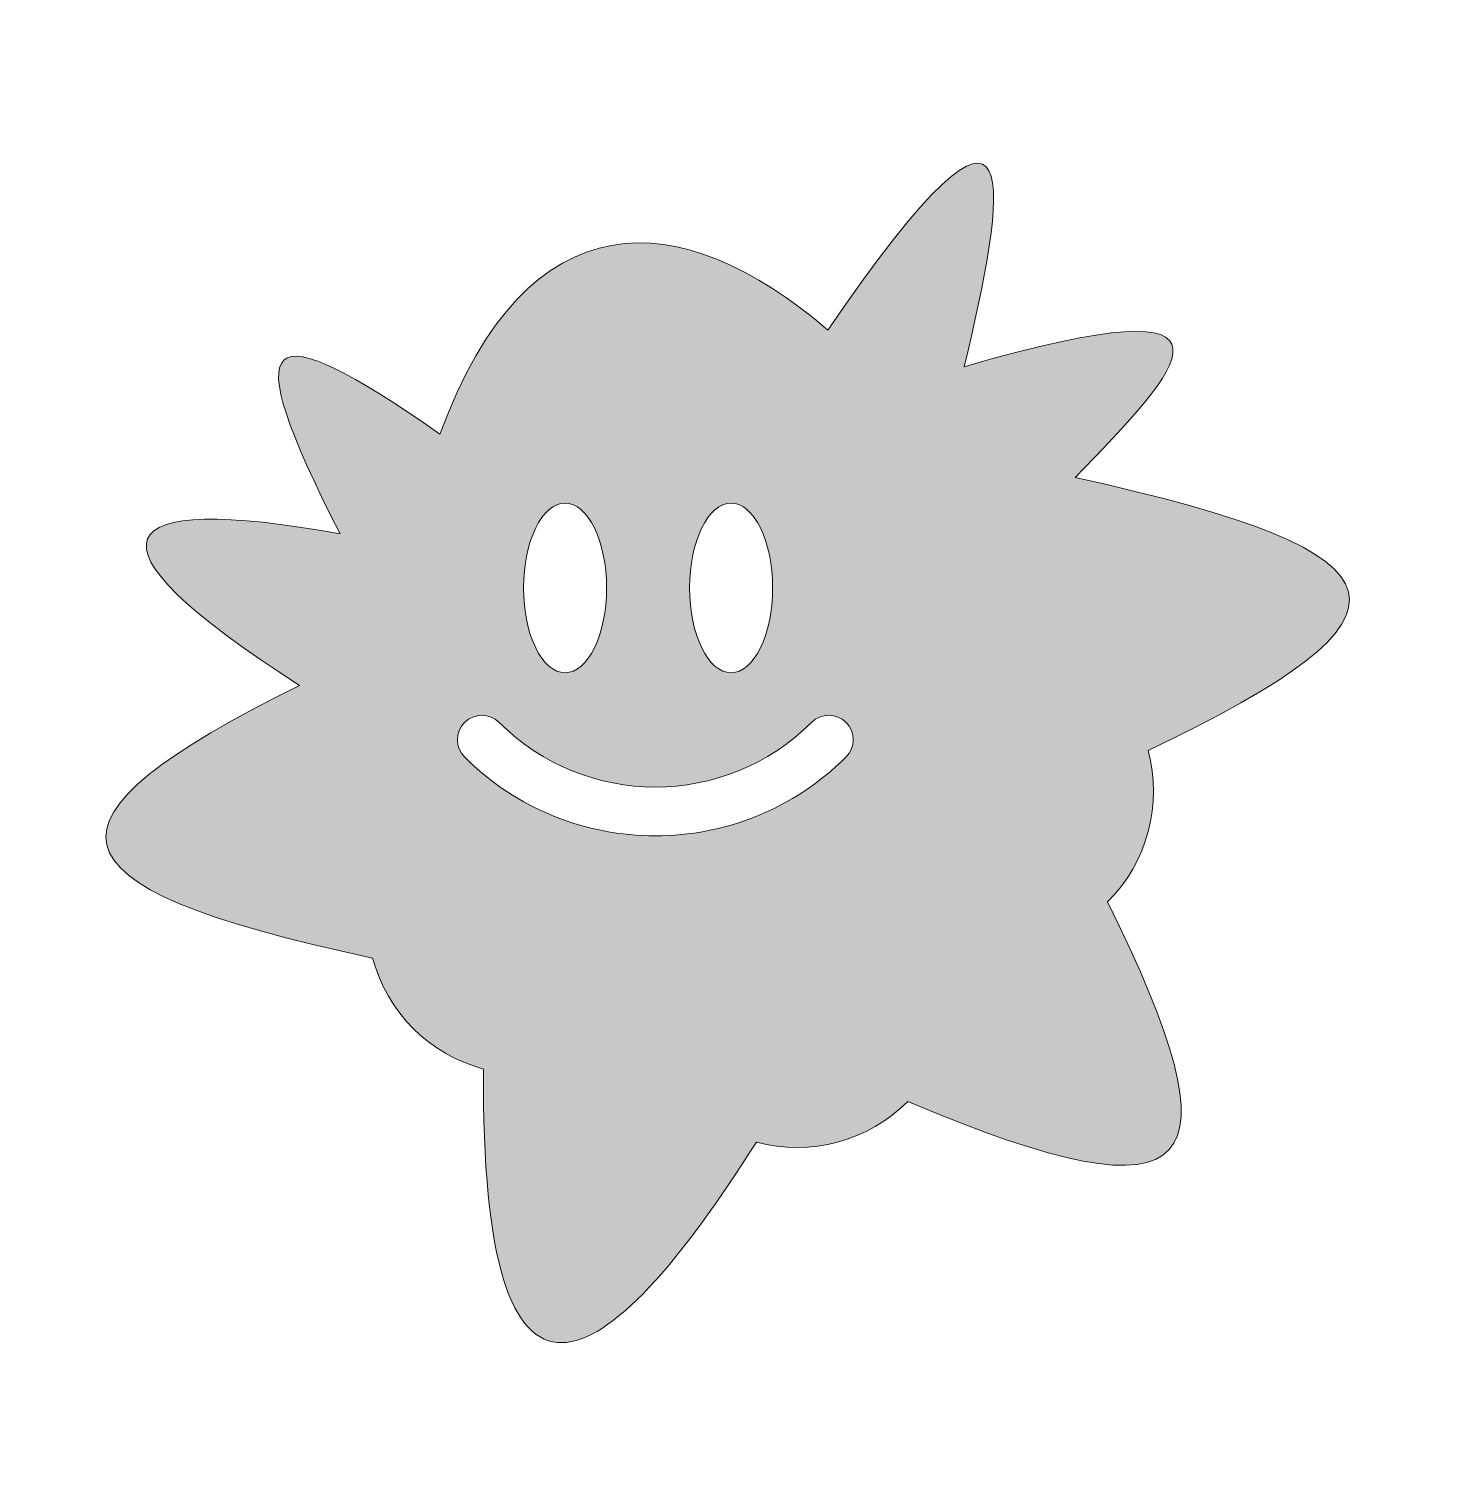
# Model space of a CAD drawing. Header units: inches. Extents: x 38 to 778, y 230 to 986.
import ezdxf

# ---------------------------------------------------------------- set-up
doc = ezdxf.new("R2010")
doc.units = ezdxf.units.IN
doc.header["$MEASUREMENT"] = 0
doc.layers.add('Layer 1', color=7, linetype='Continuous')

msp = doc.modelspace()

# ---------------------------------------------------------------- hatches: boundary and pattern name
at = {"layer": 'Layer 1', "true_color": 0xffffff}
h = msp.add_hatch(color=7, dxfattribs=at)
h.dxf.hatch_style = 2
edge = h.paths.add_edge_path()
edge.add_spline(control_points=[(589.57, 748.89), (644.73, 805.99), (691.41, 853.7), (531.07, 807.39), (552.8, 898.15), (568.02, 985.71), (459.13, 826.67), (381.78, 893.36), (300.63, 897.52), (254.61, 771.87), (160.73, 837.25), (146.55, 827.8), (201.94, 719.2), (80.46, 741.41), (59.76, 716.48), (180.53, 639.29), (37.68, 568.16), (39.59, 533.89), (219.09, 495.41), (226.74, 466.86), (249.04, 444.56), (277.58, 436.91), (276.07, 230.48), (341.23, 271.31), (421.47, 398.36), (450.02, 390.71), (480.48, 398.87), (501.38, 419.77), (658.18, 353.57), (676.56, 383.07), (606.71, 525.1), (627.61, 546), (635.77, 576.46), (628.12, 605.01), (777.95, 676.42), (772.53, 708.83), (589.57, 748.89)], knot_values=[0, 0, 0, 0, 1, 1, 1, 2, 2, 2, 3, 3, 3, 4, 4, 4, 5, 5, 5, 6, 6, 6, 7, 7, 7, 8, 8, 8, 9, 9, 9, 10, 10, 10, 11, 11, 11, 12, 12, 12, 12], degree=3, periodic=1)
edge = h.paths.add_edge_path()
edge.add_spline(control_points=[(408.13, 735.41), (420.22, 735.41), (430.02, 715.38), (430.02, 690.68), (430.02, 665.97), (420.22, 645.94), (408.13, 645.94), (396.04, 645.94), (386.24, 665.97), (386.24, 690.68), (386.24, 715.38), (396.04, 735.41), (408.13, 735.41)], knot_values=[0, 0, 0, 0, 1, 1, 1, 2, 2, 2, 3, 3, 3, 4, 4, 4, 4], degree=3, periodic=1)
edge = h.paths.add_edge_path()
edge.add_spline(control_points=[(320.57, 735.41), (332.66, 735.41), (342.46, 715.38), (342.46, 690.68), (342.46, 665.97), (332.66, 645.94), (320.57, 645.94), (308.48, 645.94), (298.68, 665.97), (298.68, 690.68), (298.69, 715.38), (308.48, 735.41), (320.57, 735.41)], knot_values=[0, 0, 0, 0, 1, 1, 1, 2, 2, 2, 3, 3, 3, 4, 4, 4, 4], degree=3, periodic=1)
edge = h.paths.add_edge_path()
edge.add_spline(control_points=[(468.74, 601.53), (441.01, 573.8), (404.58, 559.93), (368.16, 559.93), (331.74, 559.93), (295.31, 573.8), (267.59, 601.52), (262.56, 606.55), (262.56, 614.7), (267.59, 619.73), (272.61, 624.76), (280.77, 624.76), (285.79, 619.73), (331.21, 574.31), (405.11, 574.31), (450.53, 619.73), (455.56, 624.76), (463.71, 624.76), (468.74, 619.73), (473.77, 614.71), (473.77, 606.55), (468.74, 601.53)], knot_values=[0, 0, 0, 0, 1, 1, 1, 2, 2, 2, 3, 3, 3, 4, 4, 4, 5, 5, 5, 6, 6, 6, 7, 7, 7, 7], degree=3, periodic=1)

# ---------------------------------------------------------------- linework, layer by layer
at = {"layer": 'Layer 1', "lineweight": 0}
for points, knots in [([(589.57, 748.89), (644.73, 805.99), (691.41, 853.7), (531.07, 807.39), (552.8, 898.15), (568.02, 985.71), (459.13, 826.67), (381.78, 893.36), (300.63, 897.52), (254.61, 771.87), (160.73, 837.25), (146.55, 827.8), (201.94, 719.2), (80.46, 741.41), (59.76, 716.48), (180.53, 639.29), (37.68, 568.16), (39.59, 533.89), (219.09, 495.41), (226.74, 466.86), (249.04, 444.56), (277.58, 436.91), (276.07, 230.48), (341.23, 271.31), (421.47, 398.36), (450.02, 390.71), (480.48, 398.87), (501.38, 419.77), (658.18, 353.57), (676.56, 383.07), (606.71, 525.1), (627.61, 546), (635.77, 576.46), (628.12, 605.01), (777.95, 676.42), (772.53, 708.83), (589.57, 748.89)], [0, 0, 0, 0, 1, 1, 1, 2, 2, 2, 3, 3, 3, 4, 4, 4, 5, 5, 5, 6, 6, 6, 7, 7, 7, 8, 8, 8, 9, 9, 9, 10, 10, 10, 11, 11, 11, 12, 12, 12, 12]), ([(320.57, 735.41), (332.66, 735.41), (342.46, 715.38), (342.46, 690.68), (342.46, 665.97), (332.66, 645.94), (320.57, 645.94), (308.48, 645.94), (298.68, 665.97), (298.68, 690.68), (298.69, 715.38), (308.48, 735.41), (320.57, 735.41)], [0, 0, 0, 0, 1, 1, 1, 2, 2, 2, 3, 3, 3, 4, 4, 4, 4]), ([(408.13, 735.41), (420.22, 735.41), (430.02, 715.38), (430.02, 690.68), (430.02, 665.97), (420.22, 645.94), (408.13, 645.94), (396.04, 645.94), (386.24, 665.97), (386.24, 690.68), (386.24, 715.38), (396.04, 735.41), (408.13, 735.41)], [0, 0, 0, 0, 1, 1, 1, 2, 2, 2, 3, 3, 3, 4, 4, 4, 4]), ([(468.74, 601.53), (441.01, 573.8), (404.58, 559.93), (368.16, 559.93), (331.74, 559.93), (295.31, 573.8), (267.59, 601.52), (262.56, 606.55), (262.56, 614.7), (267.59, 619.73), (272.61, 624.76), (280.77, 624.76), (285.79, 619.73), (331.21, 574.31), (405.11, 574.31), (450.53, 619.73), (455.56, 624.76), (463.71, 624.76), (468.74, 619.73), (473.77, 614.71), (473.77, 606.55), (468.74, 601.53)], [0, 0, 0, 0, 1, 1, 1, 2, 2, 2, 3, 3, 3, 4, 4, 4, 5, 5, 5, 6, 6, 6, 7, 7, 7, 7])]:
    msp.add_open_spline(points, degree=3, knots=knots, dxfattribs=at)

doc.saveas('drawing.dxf')
